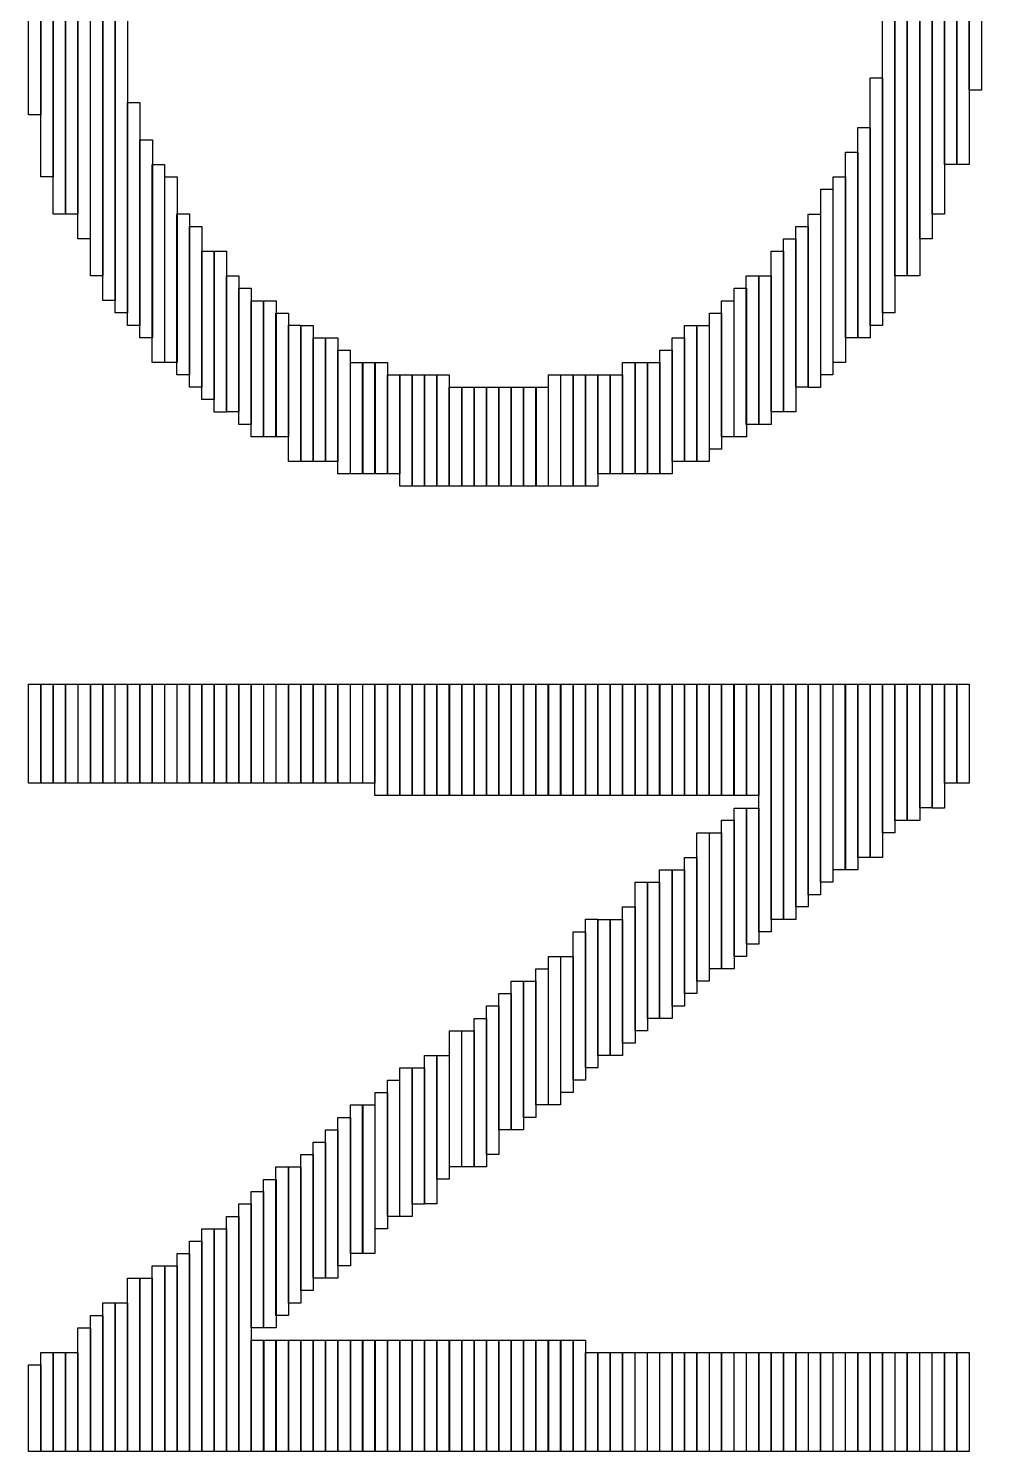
# Model space of a CAD drawing. Header units: inches. Extents: x -22 to 5433, y -38 to 5417.
# Drawn here: x -9.59 to -8.05, y -3.333 to -1.033 of the extents above; entities that cross this region are included whole.
import ezdxf

# ---------------------------------------------------------------- set-up
doc = ezdxf.new("R2010")
doc.units = ezdxf.units.IN
doc.layers.add('Top Overlay', color=2, linetype='Continuous')

msp = doc.modelspace()

# ---------------------------------------------------------------- linework, layer by layer
at = {"layer": 'Top Overlay'}
for p, q in [((-9.4699, -1.4724), (-9.4699, -0.5126)), ((-9.4499, -1.4924), (-9.4499, -0.5124)), ((-9.4498, -0.5126), (-9.4498, -1.4724)), ((-9.4299, -0.5124), (-9.4299, -1.4924)), ((-8.2099, -1.4924), (-8.2099, -0.5124)), ((-8.1898, -0.5124), (-8.1898, -1.4924)), ((-9.4898, -1.4324), (-9.4898, -0.5325)), ((-9.47, -0.5325), (-9.47, -1.4324)), ((-8.19, -1.4326), (-8.19, -0.5524)), ((-8.1699, -1.4326), (-8.1699, -0.5524)), ((-8.1699, -0.5524), (-8.1699, -1.4326)), ((-8.1498, -0.5524), (-8.1498, -1.4326)), ((-9.5099, -1.3725), (-9.5099, -0.5925)), ((-9.4901, -0.5925), (-9.4901, -1.3725)), ((-8.1497, -1.3725), (-8.1497, -0.5925)), ((-8.1299, -0.5925), (-8.1299, -1.3725)), ((-9.5298, -1.3325), (-9.5298, -0.6325)), ((-9.51, -0.6325), (-9.51, -1.3325)), ((-8.1298, -1.3325), (-8.1298, -0.6325)), ((-8.11, -0.6325), (-8.11, -1.3325)), ((-9.5499, -1.3325), (-9.5499, -0.6525)), ((-9.5298, -0.6525), (-9.5298, -1.3325)), ((-9.57, -1.2725), (-9.57, -0.7125)), ((-9.5499, -0.7125), (-9.5499, -1.2725)), ((-8.1097, -1.2525), (-8.1097, -0.7125)), ((-8.0899, -0.7125), (-8.0899, -1.2525)), ((-8.0899, -1.2525), (-8.0899, -0.7325)), ((-8.0698, -0.7325), (-8.0698, -1.2525)), ((-9.5899, -1.1723), (-9.5899, -0.8325)), ((-9.5698, -0.8325), (-9.5698, -1.1723)), ((-8.07, -1.1325), (-8.07, -0.8526)), ((-8.0499, -0.8526), (-8.0499, -1.1325)), ((-8.2299, -1.5126), (-8.2299, -1.1125)), ((-8.2299, -1.1125), (-8.2098, -1.1125)), ((-8.2098, -1.1125), (-8.2098, -1.5126)), ((-8.0499, -1.1325), (-8.07, -1.1325)), ((-9.5698, -1.1723), (-9.5899, -1.1723)), ((-9.4298, -1.5126), (-9.4298, -1.1524)), ((-9.4298, -1.1524), (-9.4099, -1.1524)), ((-9.4099, -1.1524), (-9.4099, -1.5126)), ((-8.2499, -1.5326), (-8.2499, -1.1925)), ((-8.2499, -1.1925), (-8.2299, -1.1925)), ((-8.2299, -1.1925), (-8.2299, -1.5326)), ((-9.4098, -1.5325), (-9.4098, -1.2125)), ((-9.4098, -1.2125), (-9.3897, -1.2125)), ((-9.3897, -1.2125), (-9.3897, -1.5325)), ((-8.2699, -1.5325), (-8.2699, -1.2325)), ((-8.2699, -1.2325), (-8.25, -1.2325)), ((-8.25, -1.2325), (-8.25, -1.5325)), ((-9.3899, -1.5725), (-9.3899, -1.2525)), ((-9.3899, -1.2525), (-9.3701, -1.2525)), ((-9.3701, -1.2525), (-9.3701, -1.5725)), ((-8.0899, -1.2525), (-8.1097, -1.2525)), ((-8.0698, -1.2525), (-8.0899, -1.2525)), ((-9.5499, -1.2725), (-9.57, -1.2725)), ((-9.3698, -1.5725), (-9.3698, -1.2725)), ((-9.3698, -1.2725), (-9.3497, -1.2725)), ((-9.3497, -1.2725), (-9.3497, -1.5725)), ((-8.2898, -1.5725), (-8.2898, -1.2725)), ((-8.2898, -1.2725), (-8.2697, -1.2725)), ((-8.2697, -1.2725), (-8.2697, -1.5725)), ((-8.3097, -1.5925), (-8.3097, -1.2925)), ((-8.3097, -1.2925), (-8.2899, -1.2925)), ((-8.2899, -1.2925), (-8.2899, -1.5925)), ((-9.5298, -1.3325), (-9.5499, -1.3325)), ((-9.51, -1.3325), (-9.5298, -1.3325)), ((-9.3499, -1.5925), (-9.3499, -1.3324)), ((-9.3499, -1.3324), (-9.3298, -1.3324)), ((-9.3298, -1.3324), (-9.3298, -1.5925)), ((-8.3299, -1.6126), (-8.3299, -1.3325)), ((-8.3299, -1.3325), (-8.3099, -1.3325)), ((-8.3099, -1.3325), (-8.3099, -1.6126)), ((-8.11, -1.3325), (-8.1298, -1.3325)), ((-9.3299, -1.6124), (-9.3299, -1.3525)), ((-9.3299, -1.3525), (-9.3099, -1.3525)), ((-9.3099, -1.3525), (-9.3099, -1.6124)), ((-8.3499, -1.6125), (-8.3499, -1.3524)), ((-8.3499, -1.3524), (-8.3298, -1.3524)), ((-8.3298, -1.3524), (-8.3298, -1.6125)), ((-9.4901, -1.3725), (-9.5099, -1.3725)), ((-8.3699, -1.6524), (-8.3699, -1.3725)), ((-8.3699, -1.3725), (-8.3499, -1.3725)), ((-8.3499, -1.3725), (-8.3499, -1.6524)), ((-8.1299, -1.3725), (-8.1497, -1.3725)), ((-9.3099, -1.6325), (-9.3099, -1.3924)), ((-9.3099, -1.3924), (-9.2898, -1.3924)), ((-9.2898, -1.6525), (-9.2898, -1.3924)), ((-9.2898, -1.3924), (-9.27, -1.3924)), ((-9.2898, -1.3924), (-9.2898, -1.6325)), ((-9.27, -1.3924), (-9.27, -1.6525)), ((-8.3897, -1.6524), (-8.3897, -1.3926)), ((-8.3897, -1.3926), (-8.3699, -1.3926)), ((-8.3699, -1.3926), (-8.3699, -1.6524)), ((-9.47, -1.4324), (-9.4898, -1.4324)), ((-9.2699, -1.6524), (-9.2699, -1.4324)), ((-9.2699, -1.4324), (-9.2498, -1.4324)), ((-9.2498, -1.4324), (-9.2498, -1.6524)), ((-8.43, -1.6726), (-8.43, -1.4326)), ((-8.43, -1.4326), (-8.4099, -1.4326)), ((-8.4099, -1.6726), (-8.4099, -1.4326)), ((-8.4099, -1.4326), (-8.3899, -1.4326)), ((-8.4099, -1.4326), (-8.4099, -1.6726)), ((-8.3899, -1.4326), (-8.3899, -1.6726)), ((-8.1699, -1.4326), (-8.19, -1.4326)), ((-8.1498, -1.4326), (-8.1699, -1.4326)), ((-9.2499, -1.6726), (-9.2499, -1.4524)), ((-9.2499, -1.4524), (-9.2299, -1.4524)), ((-9.2299, -1.4524), (-9.2299, -1.6726)), ((-8.4497, -1.6925), (-8.4497, -1.4525)), ((-8.4497, -1.4525), (-8.4299, -1.4525)), ((-8.4299, -1.4525), (-8.4299, -1.6925)), ((-9.4498, -1.4724), (-9.4699, -1.4724)), ((-9.4299, -1.4924), (-9.4499, -1.4924)), ((-9.23, -1.6925), (-9.23, -1.4726)), ((-9.23, -1.4726), (-9.2099, -1.4726)), ((-9.2099, -1.6925), (-9.2099, -1.4726)), ((-9.2099, -1.4726), (-9.1898, -1.4726)), ((-9.2099, -1.4726), (-9.2099, -1.6925)), ((-9.19, -1.6924), (-9.19, -1.4925)), ((-9.19, -1.4925), (-9.1699, -1.4925)), ((-9.1898, -1.4726), (-9.1898, -1.6925)), ((-9.1699, -1.4925), (-9.1699, -1.6924)), ((-8.4897, -1.7125), (-8.4897, -1.4925)), ((-8.4897, -1.4925), (-8.4699, -1.4925)), ((-8.47, -1.6925), (-8.47, -1.4726)), ((-8.47, -1.4726), (-8.4499, -1.4726)), ((-8.4699, -1.4925), (-8.4699, -1.7125)), ((-8.4499, -1.4726), (-8.4499, -1.6925)), ((-8.1898, -1.4924), (-8.2099, -1.4924)), ((-9.4099, -1.5126), (-9.4298, -1.5126)), ((-9.1699, -1.7325), (-9.1699, -1.5123)), ((-9.1699, -1.5123), (-9.1498, -1.5123)), ((-9.15, -1.7324), (-9.15, -1.5124)), ((-9.15, -1.5124), (-9.1299, -1.5124)), ((-9.1498, -1.5123), (-9.1498, -1.7325)), ((-9.1299, -1.5124), (-9.1299, -1.7324)), ((-8.53, -1.7324), (-8.53, -1.5124)), ((-8.53, -1.5124), (-8.5099, -1.5124)), ((-8.5099, -1.7324), (-8.5099, -1.5124)), ((-8.5099, -1.5124), (-8.4898, -1.5124)), ((-8.5099, -1.5124), (-8.5099, -1.7324)), ((-8.4898, -1.5124), (-8.4898, -1.7324)), ((-8.2098, -1.5126), (-8.2299, -1.5126)), ((-9.3897, -1.5325), (-9.4098, -1.5325)), ((-9.1299, -1.7327), (-9.1299, -1.5325)), ((-9.1299, -1.5325), (-9.1098, -1.5325)), ((-9.11, -1.7325), (-9.11, -1.5326)), ((-9.11, -1.5326), (-9.0899, -1.5326)), ((-9.1098, -1.5325), (-9.1098, -1.7327)), ((-9.0899, -1.5326), (-9.0899, -1.7325)), ((-8.5499, -1.7325), (-8.5499, -1.5326)), ((-8.5499, -1.5326), (-8.5298, -1.5326)), ((-8.5298, -1.5326), (-8.5298, -1.7325)), ((-8.25, -1.5325), (-8.2699, -1.5325)), ((-8.2299, -1.5326), (-8.2499, -1.5326)), ((-9.0898, -1.7525), (-9.0898, -1.5526)), ((-9.0898, -1.5526), (-9.07, -1.5526)), ((-9.07, -1.5526), (-9.07, -1.7525)), ((-8.5698, -1.7525), (-8.5698, -1.5526)), ((-8.5698, -1.5526), (-8.55, -1.5526)), ((-8.55, -1.5526), (-8.55, -1.7525)), ((-9.3701, -1.5725), (-9.3899, -1.5725)), ((-9.3497, -1.5725), (-9.3698, -1.5725)), ((-9.0698, -1.7526), (-9.0698, -1.5725)), ((-9.0698, -1.5725), (-9.0498, -1.5725)), ((-9.0499, -1.7525), (-9.0499, -1.5726)), ((-9.0499, -1.5726), (-9.0298, -1.5726)), ((-9.0498, -1.5725), (-9.0498, -1.7526)), ((-9.03, -1.7526), (-9.03, -1.5725)), ((-9.03, -1.5725), (-9.0099, -1.5725)), ((-9.0298, -1.5726), (-9.0298, -1.7525)), ((-9.0099, -1.5725), (-9.0099, -1.7526)), ((-8.6299, -1.7526), (-8.6299, -1.5725)), ((-8.6299, -1.5725), (-8.6098, -1.5725)), ((-8.6098, -1.7526), (-8.6098, -1.5725)), ((-8.6098, -1.5725), (-8.5898, -1.5725)), ((-8.6098, -1.5725), (-8.6098, -1.7526)), ((-8.5899, -1.7525), (-8.5899, -1.5726)), ((-8.5899, -1.5726), (-8.5698, -1.5726)), ((-8.5898, -1.5725), (-8.5898, -1.7526)), ((-8.5698, -1.5726), (-8.5698, -1.7525)), ((-8.2697, -1.5725), (-8.2898, -1.5725)), ((-9.3298, -1.5925), (-9.3499, -1.5925)), ((-9.01, -1.7525), (-9.01, -1.5925)), ((-9.01, -1.5925), (-8.9899, -1.5925)), ((-8.9899, -1.5925), (-8.9899, -1.7525)), ((-8.9898, -1.7724), (-8.9898, -1.5926)), ((-8.9898, -1.5926), (-8.97, -1.5926)), ((-8.97, -1.5926), (-8.97, -1.7724)), ((-8.9698, -1.7724), (-8.9698, -1.5926)), ((-8.9698, -1.5926), (-8.9499, -1.5926)), ((-8.9499, -1.5926), (-8.9499, -1.7724)), ((-8.9498, -1.7725), (-8.9498, -1.5925)), ((-8.9498, -1.5925), (-8.93, -1.5925)), ((-8.93, -1.5925), (-8.93, -1.7725)), ((-8.9298, -1.7725), (-8.9298, -1.5925)), ((-8.9298, -1.5925), (-8.9099, -1.5925)), ((-8.9099, -1.5925), (-8.9099, -1.7725)), ((-8.7498, -1.7724), (-8.7498, -1.5926)), ((-8.7498, -1.5926), (-8.73, -1.5926)), ((-8.73, -1.5926), (-8.73, -1.7724)), ((-8.7299, -1.7725), (-8.7299, -1.5925)), ((-8.7299, -1.5925), (-8.71, -1.5925)), ((-8.71, -1.5925), (-8.71, -1.7725)), ((-8.7098, -1.7725), (-8.7098, -1.5925)), ((-8.7098, -1.5925), (-8.69, -1.5925)), ((-8.69, -1.5925), (-8.69, -1.7725)), ((-8.6897, -1.7725), (-8.6897, -1.5925)), ((-8.6897, -1.5925), (-8.6699, -1.5925)), ((-8.6699, -1.7525), (-8.6699, -1.5925)), ((-8.6699, -1.5925), (-8.6498, -1.5925)), ((-8.6699, -1.5925), (-8.6699, -1.7725)), ((-8.6498, -1.7525), (-8.6498, -1.5925)), ((-8.6498, -1.5925), (-8.6298, -1.5925)), ((-8.6498, -1.5925), (-8.6498, -1.7525)), ((-8.6298, -1.5925), (-8.6298, -1.7525)), ((-8.2899, -1.5925), (-8.3097, -1.5925)), ((-9.3099, -1.6124), (-9.3299, -1.6124)), ((-9.2898, -1.6325), (-9.3099, -1.6325)), ((-8.9099, -1.7725), (-8.9099, -1.6125)), ((-8.9099, -1.6125), (-8.8899, -1.6125)), ((-8.8899, -1.7725), (-8.8899, -1.6125)), ((-8.8899, -1.6125), (-8.8698, -1.6125)), ((-8.8899, -1.6125), (-8.8899, -1.7725)), ((-8.8698, -1.7725), (-8.8698, -1.6125)), ((-8.8698, -1.6125), (-8.8497, -1.6125)), ((-8.8698, -1.6125), (-8.8698, -1.7725)), ((-8.85, -1.7725), (-8.85, -1.6125)), ((-8.85, -1.6125), (-8.8299, -1.6125)), ((-8.8497, -1.6125), (-8.8497, -1.7725)), ((-8.8299, -1.7725), (-8.8299, -1.6125)), ((-8.8299, -1.6125), (-8.8099, -1.6125)), ((-8.8299, -1.6125), (-8.8299, -1.7725)), ((-8.8099, -1.6125), (-8.8099, -1.7725)), ((-8.8099, -1.7725), (-8.8099, -1.6125)), ((-8.8099, -1.6125), (-8.7898, -1.6125)), ((-8.7898, -1.7725), (-8.7898, -1.6125)), ((-8.7898, -1.6125), (-8.7697, -1.6125)), ((-8.7898, -1.6125), (-8.7898, -1.7725)), ((-8.77, -1.7725), (-8.77, -1.6125)), ((-8.77, -1.6125), (-8.7499, -1.6125)), ((-8.7697, -1.6125), (-8.7697, -1.7725)), ((-8.7499, -1.6125), (-8.7499, -1.7725)), ((-8.3298, -1.6125), (-8.3499, -1.6125)), ((-8.3099, -1.6126), (-8.3299, -1.6126)), ((-9.27, -1.6525), (-9.2898, -1.6525)), ((-9.2498, -1.6524), (-9.2699, -1.6524)), ((-8.3699, -1.6524), (-8.3897, -1.6524)), ((-8.3499, -1.6524), (-8.3699, -1.6524)), ((-9.2299, -1.6726), (-9.2499, -1.6726)), ((-8.4099, -1.6726), (-8.43, -1.6726)), ((-8.3899, -1.6726), (-8.4099, -1.6726)), ((-9.2099, -1.6925), (-9.23, -1.6925)), ((-9.1898, -1.6925), (-9.2099, -1.6925)), ((-9.1699, -1.6924), (-9.19, -1.6924)), ((-8.4499, -1.6925), (-8.47, -1.6925)), ((-8.4299, -1.6925), (-8.4497, -1.6925)), ((-8.4699, -1.7125), (-8.4897, -1.7125)), ((-9.1498, -1.7325), (-9.1699, -1.7325)), ((-9.1299, -1.7324), (-9.15, -1.7324)), ((-9.1098, -1.7327), (-9.1299, -1.7327)), ((-9.0899, -1.7325), (-9.11, -1.7325)), ((-8.5298, -1.7325), (-8.5499, -1.7325)), ((-8.5099, -1.7324), (-8.53, -1.7324)), ((-8.4898, -1.7324), (-8.5099, -1.7324)), ((-9.07, -1.7525), (-9.0898, -1.7525)), ((-9.0498, -1.7526), (-9.0698, -1.7526)), ((-9.0298, -1.7525), (-9.0499, -1.7525)), ((-9.0099, -1.7526), (-9.03, -1.7526)), ((-8.9899, -1.7525), (-9.01, -1.7525)), ((-8.6498, -1.7525), (-8.6699, -1.7525)), ((-8.6298, -1.7525), (-8.6498, -1.7525)), ((-8.6098, -1.7526), (-8.6299, -1.7526)), ((-8.5898, -1.7526), (-8.6098, -1.7526)), ((-8.5698, -1.7525), (-8.5899, -1.7525)), ((-8.55, -1.7525), (-8.5698, -1.7525)), ((-8.97, -1.7724), (-8.9898, -1.7724)), ((-8.9499, -1.7724), (-8.9698, -1.7724)), ((-8.93, -1.7725), (-8.9498, -1.7725)), ((-8.9099, -1.7725), (-8.9298, -1.7725)), ((-8.8899, -1.7725), (-8.9099, -1.7725)), ((-8.8698, -1.7725), (-8.8899, -1.7725)), ((-8.8497, -1.7725), (-8.8698, -1.7725)), ((-8.8299, -1.7725), (-8.85, -1.7725)), ((-8.8099, -1.7725), (-8.8299, -1.7725)), ((-8.7898, -1.7725), (-8.8099, -1.7725)), ((-8.7697, -1.7725), (-8.7898, -1.7725)), ((-8.7499, -1.7725), (-8.77, -1.7725)), ((-8.73, -1.7724), (-8.7498, -1.7724)), ((-8.71, -1.7725), (-8.7299, -1.7725)), ((-8.69, -1.7725), (-8.7098, -1.7725)), ((-8.6699, -1.7725), (-8.6897, -1.7725)), ((-9.5898, -2.2525), (-9.5898, -2.0925)), ((-9.5898, -2.0925), (-9.57, -2.0925)), ((-9.57, -2.0925), (-9.57, -2.2525)), ((-9.5697, -2.2525), (-9.5697, -2.0925)), ((-9.5697, -2.0925), (-9.5499, -2.0925)), ((-9.5499, -2.2525), (-9.5499, -2.0925)), ((-9.5499, -2.0925), (-9.5301, -2.0925)), ((-9.5499, -2.0925), (-9.5499, -2.2525)), ((-9.5301, -2.0925), (-9.5301, -2.2525)), ((-9.5298, -2.2525), (-9.5298, -2.0925)), ((-9.5298, -2.0925), (-9.51, -2.0925)), ((-9.51, -2.0925), (-9.51, -2.2525)), ((-9.5098, -2.2525), (-9.5098, -2.0925)), ((-9.5098, -2.0925), (-9.4899, -2.0925)), ((-9.4899, -2.0925), (-9.4899, -2.2525)), ((-9.4897, -2.2525), (-9.4897, -2.0925)), ((-9.4897, -2.0925), (-9.4699, -2.0925)), ((-9.4699, -2.2525), (-9.4699, -2.0925)), ((-9.4699, -2.0925), (-9.4501, -2.0925)), ((-9.4699, -2.0925), (-9.4699, -2.2525)), ((-9.4501, -2.0925), (-9.4501, -2.2525)), ((-9.4498, -2.2525), (-9.4498, -2.0925)), ((-9.4498, -2.0925), (-9.43, -2.0925)), ((-9.43, -2.0925), (-9.43, -2.2525)), ((-9.4298, -2.2525), (-9.4298, -2.0925)), ((-9.4298, -2.0925), (-9.4099, -2.0925)), ((-9.4099, -2.0925), (-9.4099, -2.2525)), ((-9.4097, -2.2525), (-9.4097, -2.0925)), ((-9.4097, -2.0925), (-9.3899, -2.0925)), ((-9.3899, -2.2525), (-9.3899, -2.0925)), ((-9.3899, -2.0925), (-9.3701, -2.0925)), ((-9.3899, -2.0925), (-9.3899, -2.2525)), ((-9.3701, -2.0925), (-9.3701, -2.2525)), ((-9.3698, -2.2525), (-9.3698, -2.0925)), ((-9.3698, -2.0925), (-9.35, -2.0925)), ((-9.35, -2.0925), (-9.35, -2.2525)), ((-9.3497, -2.2525), (-9.3497, -2.0925)), ((-9.3497, -2.0925), (-9.3299, -2.0925)), ((-9.3299, -2.0925), (-9.3299, -2.2525)), ((-9.3297, -2.2525), (-9.3297, -2.0925)), ((-9.3297, -2.0925), (-9.3099, -2.0925)), ((-9.3099, -2.2525), (-9.3099, -2.0925)), ((-9.3099, -2.0925), (-9.2901, -2.0925)), ((-9.3099, -2.0925), (-9.3099, -2.2525)), ((-9.2901, -2.0925), (-9.2901, -2.2525)), ((-9.2898, -2.2525), (-9.2898, -2.0925)), ((-9.2898, -2.0925), (-9.27, -2.0925)), ((-9.27, -2.0925), (-9.27, -2.2525)), ((-9.2697, -2.2525), (-9.2697, -2.0925)), ((-9.2697, -2.0925), (-9.2499, -2.0925)), ((-9.2499, -2.0925), (-9.2499, -2.2525)), ((-9.2498, -2.2523), (-9.2498, -2.0926)), ((-9.2498, -2.0926), (-9.23, -2.0926)), ((-9.23, -2.0926), (-9.23, -2.2523)), ((-9.2299, -2.2525), (-9.2299, -2.0925)), ((-9.2299, -2.0925), (-9.21, -2.0925)), ((-9.21, -2.0925), (-9.21, -2.2525)), ((-9.2098, -2.2525), (-9.2098, -2.0925)), ((-9.2098, -2.0925), (-9.19, -2.0925)), ((-9.19, -2.0925), (-9.19, -2.2525)), ((-9.1897, -2.2525), (-9.1897, -2.0925)), ((-9.1897, -2.0925), (-9.1699, -2.0925)), ((-9.1699, -2.0925), (-9.1699, -2.2525)), ((-9.1698, -2.2523), (-9.1698, -2.0926)), ((-9.1698, -2.0926), (-9.15, -2.0926)), ((-9.15, -2.0926), (-9.15, -2.2523)), ((-9.1498, -2.2525), (-9.1498, -2.0925)), ((-9.1498, -2.0925), (-9.13, -2.0925)), ((-9.13, -2.0925), (-9.13, -2.2525)), ((-9.1298, -2.2525), (-9.1298, -2.0925)), ((-9.1298, -2.0925), (-9.11, -2.0925)), ((-9.11, -2.0925), (-9.11, -2.2525)), ((-9.1097, -2.2525), (-9.1097, -2.0925)), ((-9.1097, -2.0925), (-9.0899, -2.0925)), ((-9.0899, -2.2525), (-9.0899, -2.0925)), ((-9.0899, -2.0925), (-9.0701, -2.0925)), ((-9.0899, -2.0925), (-9.0899, -2.2525)), ((-9.0701, -2.0925), (-9.0701, -2.2525)), ((-9.0698, -2.2525), (-9.0698, -2.0925)), ((-9.0698, -2.0925), (-9.05, -2.0925)), ((-9.05, -2.0925), (-9.05, -2.2525)), ((-9.0498, -2.2525), (-9.0498, -2.0925)), ((-9.0498, -2.0925), (-9.03, -2.0925)), ((-9.03, -2.2725), (-9.03, -2.0925)), ((-9.03, -2.0925), (-9.0099, -2.0925)), ((-9.03, -2.0925), (-9.03, -2.2525)), ((-9.0099, -2.2725), (-9.0099, -2.0925)), ((-9.0099, -2.0925), (-8.9898, -2.0925)), ((-9.0099, -2.0925), (-9.0099, -2.2725)), ((-8.9899, -2.2724), (-8.9899, -2.0926)), ((-8.9899, -2.0926), (-8.9699, -2.0926)), ((-8.9898, -2.0925), (-8.9898, -2.2725)), ((-8.9699, -2.2724), (-8.9699, -2.0926)), ((-8.9699, -2.0926), (-8.9498, -2.0926)), ((-8.9699, -2.0926), (-8.9699, -2.2724)), ((-8.9499, -2.2725), (-8.9499, -2.0925)), ((-8.9499, -2.0925), (-8.9299, -2.0925)), ((-8.9498, -2.0926), (-8.9498, -2.2724)), ((-8.9299, -2.2725), (-8.9299, -2.0925)), ((-8.9299, -2.0925), (-8.9098, -2.0925)), ((-8.9299, -2.0925), (-8.9299, -2.2725)), ((-8.9099, -2.2724), (-8.9099, -2.0926)), ((-8.9099, -2.0926), (-8.8899, -2.0926)), ((-8.9098, -2.0925), (-8.9098, -2.2725)), ((-8.8899, -2.2724), (-8.8899, -2.0926)), ((-8.8899, -2.0926), (-8.8698, -2.0926)), ((-8.8899, -2.0926), (-8.8899, -2.2724)), ((-8.8699, -2.2725), (-8.8699, -2.0925)), ((-8.8699, -2.0925), (-8.8499, -2.0925)), ((-8.8698, -2.0926), (-8.8698, -2.2724)), ((-8.8499, -2.2725), (-8.8499, -2.0925)), ((-8.8499, -2.0925), (-8.8298, -2.0925)), ((-8.8499, -2.0925), (-8.8499, -2.2725)), ((-8.8299, -2.2724), (-8.8299, -2.0926)), ((-8.8299, -2.0926), (-8.8099, -2.0926)), ((-8.8298, -2.0925), (-8.8298, -2.2725)), ((-8.81, -2.2725), (-8.81, -2.0925)), ((-8.81, -2.0925), (-8.7899, -2.0925)), ((-8.8099, -2.0926), (-8.8099, -2.2724)), ((-8.7899, -2.2725), (-8.7899, -2.0925)), ((-8.7899, -2.0925), (-8.7699, -2.0925)), ((-8.7899, -2.0925), (-8.7899, -2.2725)), ((-8.7699, -2.2725), (-8.7699, -2.0925)), ((-8.7699, -2.0925), (-8.7498, -2.0925)), ((-8.7699, -2.0925), (-8.7699, -2.2725)), ((-8.7499, -2.2724), (-8.7499, -2.0926)), ((-8.7499, -2.0926), (-8.7299, -2.0926)), ((-8.7498, -2.0925), (-8.7498, -2.2725)), ((-8.73, -2.2725), (-8.73, -2.0925)), ((-8.73, -2.0925), (-8.7099, -2.0925)), ((-8.7299, -2.0926), (-8.7299, -2.2724)), ((-8.7099, -2.2725), (-8.7099, -2.0925)), ((-8.7099, -2.0925), (-8.6898, -2.0925)), ((-8.7099, -2.0925), (-8.7099, -2.2725)), ((-8.6898, -2.2725), (-8.6898, -2.0925)), ((-8.6898, -2.0925), (-8.6698, -2.0925)), ((-8.6898, -2.0925), (-8.6898, -2.2725)), ((-8.6699, -2.2724), (-8.6699, -2.0926)), ((-8.6699, -2.0926), (-8.6498, -2.0926)), ((-8.6698, -2.0925), (-8.6698, -2.2725)), ((-8.65, -2.2725), (-8.65, -2.0925)), ((-8.65, -2.0925), (-8.6299, -2.0925)), ((-8.6498, -2.0926), (-8.6498, -2.2724)), ((-8.6299, -2.2725), (-8.6299, -2.0925)), ((-8.6299, -2.0925), (-8.6098, -2.0925)), ((-8.6299, -2.0925), (-8.6299, -2.2725)), ((-8.6098, -2.2725), (-8.6098, -2.0925)), ((-8.6098, -2.0925), (-8.5898, -2.0925)), ((-8.6098, -2.0925), (-8.6098, -2.2725)), ((-8.5899, -2.2724), (-8.5899, -2.0926)), ((-8.5899, -2.0926), (-8.5698, -2.0926)), ((-8.5898, -2.0925), (-8.5898, -2.2725)), ((-8.57, -2.2725), (-8.57, -2.0925)), ((-8.57, -2.0925), (-8.5499, -2.0925)), ((-8.5698, -2.0926), (-8.5698, -2.2724)), ((-8.5499, -2.2725), (-8.5499, -2.0925)), ((-8.5499, -2.0925), (-8.5298, -2.0925)), ((-8.5499, -2.0925), (-8.5499, -2.2725)), ((-8.5298, -2.2725), (-8.5298, -2.0925)), ((-8.5298, -2.0925), (-8.5098, -2.0925)), ((-8.5298, -2.0925), (-8.5298, -2.2725)), ((-8.5099, -2.2724), (-8.5099, -2.0926)), ((-8.5099, -2.0926), (-8.4898, -2.0926)), ((-8.5098, -2.0925), (-8.5098, -2.2725)), ((-8.4899, -2.2725), (-8.4899, -2.0925)), ((-8.4899, -2.0925), (-8.4699, -2.0925)), ((-8.4898, -2.0926), (-8.4898, -2.2724)), ((-8.4699, -2.2725), (-8.4699, -2.0925)), ((-8.4699, -2.0925), (-8.4498, -2.0925)), ((-8.4699, -2.0925), (-8.4699, -2.2725)), ((-8.4499, -2.2724), (-8.4499, -2.0926)), ((-8.4499, -2.0926), (-8.4299, -2.0926)), ((-8.4498, -2.0925), (-8.4498, -2.2725)), ((-8.4299, -2.2724), (-8.4299, -2.0926)), ((-8.4299, -2.0926), (-8.4098, -2.0926)), ((-8.4299, -2.0926), (-8.4299, -2.2724)), ((-8.4099, -2.4925), (-8.4099, -2.0925)), ((-8.4099, -2.0925), (-8.3899, -2.0925)), ((-8.4098, -2.0926), (-8.4098, -2.2724)), ((-8.39, -2.4726), (-8.39, -2.0926)), ((-8.39, -2.0926), (-8.3699, -2.0926)), ((-8.3899, -2.0925), (-8.3899, -2.4925)), ((-8.3699, -2.4726), (-8.3699, -2.0926)), ((-8.3699, -2.0926), (-8.3499, -2.0926)), ((-8.3699, -2.0926), (-8.3699, -2.4726)), ((-8.35, -2.4524), (-8.35, -2.0925)), ((-8.35, -2.0925), (-8.3299, -2.0925)), ((-8.3499, -2.0926), (-8.3499, -2.4726)), ((-8.3299, -2.4326), (-8.3299, -2.0925)), ((-8.3299, -2.0925), (-8.3099, -2.0925)), ((-8.3299, -2.0925), (-8.3299, -2.4524)), ((-8.3099, -2.4125), (-8.3099, -2.0925)), ((-8.3099, -2.0925), (-8.2901, -2.0925)), ((-8.3099, -2.0925), (-8.3099, -2.4326)), ((-8.2901, -2.0925), (-8.2901, -2.4125)), ((-8.2898, -2.3924), (-8.2898, -2.0925)), ((-8.2898, -2.0925), (-8.2697, -2.0925)), ((-8.27, -2.3924), (-8.27, -2.0925)), ((-8.27, -2.0925), (-8.2499, -2.0925)), ((-8.2697, -2.0925), (-8.2697, -2.3924)), ((-8.2499, -2.3726), (-8.2499, -2.0925)), ((-8.2499, -2.0925), (-8.2299, -2.0925)), ((-8.2499, -2.0925), (-8.2499, -2.3924)), ((-8.23, -2.3725), (-8.23, -2.0926)), ((-8.23, -2.0926), (-8.2099, -2.0926)), ((-8.2299, -2.0925), (-8.2299, -2.3726)), ((-8.2099, -2.3324), (-8.2099, -2.0926)), ((-8.2099, -2.0926), (-8.1898, -2.0926)), ((-8.2099, -2.0926), (-8.2099, -2.3725)), ((-8.1898, -2.3125), (-8.1898, -2.0926)), ((-8.1898, -2.0926), (-8.1698, -2.0926)), ((-8.1898, -2.0926), (-8.1898, -2.3324)), ((-8.1699, -2.3127), (-8.1699, -2.0925)), ((-8.1699, -2.0925), (-8.1498, -2.0925)), ((-8.1698, -2.0926), (-8.1698, -2.3125)), ((-8.1498, -2.2923), (-8.1498, -2.0925)), ((-8.1498, -2.0925), (-8.1298, -2.0925)), ((-8.1498, -2.0925), (-8.1498, -2.3127)), ((-8.1299, -2.2925), (-8.1299, -2.0923)), ((-8.1299, -2.0923), (-8.1098, -2.0923)), ((-8.1298, -2.0925), (-8.1298, -2.2923)), ((-8.1098, -2.0923), (-8.1098, -2.2925)), ((-8.1097, -2.2525), (-8.1097, -2.0925)), ((-8.1097, -2.0925), (-8.0899, -2.0925)), ((-8.0899, -2.2525), (-8.0899, -2.0925)), ((-8.0899, -2.0925), (-8.0701, -2.0925)), ((-8.0899, -2.0925), (-8.0899, -2.2525)), ((-8.0701, -2.0925), (-8.0701, -2.2525)), ((-9.57, -2.2525), (-9.5898, -2.2525)), ((-9.5499, -2.2525), (-9.5697, -2.2525)), ((-9.5301, -2.2525), (-9.5499, -2.2525)), ((-9.51, -2.2525), (-9.5298, -2.2525)), ((-9.4899, -2.2525), (-9.5098, -2.2525)), ((-9.4699, -2.2525), (-9.4897, -2.2525)), ((-9.4501, -2.2525), (-9.4699, -2.2525)), ((-9.43, -2.2525), (-9.4498, -2.2525)), ((-9.4099, -2.2525), (-9.4298, -2.2525)), ((-9.3899, -2.2525), (-9.4097, -2.2525)), ((-9.3701, -2.2525), (-9.3899, -2.2525)), ((-9.35, -2.2525), (-9.3698, -2.2525)), ((-9.3299, -2.2525), (-9.3497, -2.2525)), ((-9.3099, -2.2525), (-9.3297, -2.2525)), ((-9.2901, -2.2525), (-9.3099, -2.2525)), ((-9.27, -2.2525), (-9.2898, -2.2525)), ((-9.2499, -2.2525), (-9.2697, -2.2525)), ((-9.23, -2.2523), (-9.2498, -2.2523)), ((-9.21, -2.2525), (-9.2299, -2.2525)), ((-9.19, -2.2525), (-9.2098, -2.2525)), ((-9.1699, -2.2525), (-9.1897, -2.2525)), ((-9.15, -2.2523), (-9.1698, -2.2523)), ((-9.13, -2.2525), (-9.1498, -2.2525)), ((-9.11, -2.2525), (-9.1298, -2.2525)), ((-9.0899, -2.2525), (-9.1097, -2.2525)), ((-9.0701, -2.2525), (-9.0899, -2.2525)), ((-9.05, -2.2525), (-9.0698, -2.2525)), ((-9.03, -2.2525), (-9.0498, -2.2525)), ((-8.0899, -2.2525), (-8.1097, -2.2525)), ((-8.0701, -2.2525), (-8.0899, -2.2525)), ((-9.0099, -2.2725), (-9.03, -2.2725)), ((-8.9898, -2.2725), (-9.0099, -2.2725)), ((-8.9699, -2.2724), (-8.9899, -2.2724)), ((-8.9498, -2.2724), (-8.9699, -2.2724)), ((-8.9299, -2.2725), (-8.9499, -2.2725)), ((-8.9098, -2.2725), (-8.9299, -2.2725)), ((-8.8899, -2.2724), (-8.9099, -2.2724)), ((-8.8698, -2.2724), (-8.8899, -2.2724)), ((-8.8499, -2.2725), (-8.8699, -2.2725)), ((-8.8298, -2.2725), (-8.8499, -2.2725)), ((-8.8099, -2.2724), (-8.8299, -2.2724)), ((-8.7899, -2.2725), (-8.81, -2.2725)), ((-8.7699, -2.2725), (-8.7899, -2.2725)), ((-8.7498, -2.2725), (-8.7699, -2.2725)), ((-8.7299, -2.2724), (-8.7499, -2.2724)), ((-8.7099, -2.2725), (-8.73, -2.2725)), ((-8.6898, -2.2725), (-8.7099, -2.2725)), ((-8.6698, -2.2725), (-8.6898, -2.2725)), ((-8.6498, -2.2724), (-8.6699, -2.2724)), ((-8.6299, -2.2725), (-8.65, -2.2725)), ((-8.6098, -2.2725), (-8.6299, -2.2725)), ((-8.5898, -2.2725), (-8.6098, -2.2725)), ((-8.5698, -2.2724), (-8.5899, -2.2724)), ((-8.5499, -2.2725), (-8.57, -2.2725)), ((-8.5298, -2.2725), (-8.5499, -2.2725)), ((-8.5098, -2.2725), (-8.5298, -2.2725)), ((-8.4898, -2.2724), (-8.5099, -2.2724)), ((-8.4699, -2.2725), (-8.4899, -2.2725)), ((-8.4498, -2.2725), (-8.4699, -2.2725)), ((-8.4299, -2.2724), (-8.4499, -2.2724)), ((-8.4098, -2.2724), (-8.4299, -2.2724)), ((-8.4497, -2.5325), (-8.4497, -2.2925)), ((-8.4497, -2.2925), (-8.4299, -2.2925)), ((-8.4299, -2.5124), (-8.4299, -2.2925)), ((-8.4299, -2.2925), (-8.4098, -2.2925)), ((-8.4299, -2.2925), (-8.4299, -2.5325)), ((-8.4098, -2.2925), (-8.4098, -2.5124)), ((-8.1298, -2.2923), (-8.1498, -2.2923)), ((-8.1098, -2.2925), (-8.1299, -2.2925)), ((-8.4699, -2.5524), (-8.4699, -2.3124)), ((-8.4699, -2.3124), (-8.4498, -2.3124)), ((-8.4498, -2.3124), (-8.4498, -2.5524)), ((-8.1698, -2.3125), (-8.1898, -2.3125)), ((-8.1498, -2.3127), (-8.1699, -2.3127)), ((-8.51, -2.5725), (-8.51, -2.3325)), ((-8.51, -2.3325), (-8.4899, -2.3325)), ((-8.4899, -2.3325), (-8.4899, -2.5725)), ((-8.4897, -2.5524), (-8.4897, -2.3325)), ((-8.4897, -2.3325), (-8.4699, -2.3325)), ((-8.4699, -2.3325), (-8.4699, -2.5524)), ((-8.1898, -2.3324), (-8.2099, -2.3324)), ((-8.53, -2.5925), (-8.53, -2.3725)), ((-8.53, -2.3725), (-8.5099, -2.3725)), ((-8.5099, -2.3725), (-8.5099, -2.5925)), ((-8.2299, -2.3726), (-8.2499, -2.3726)), ((-8.2099, -2.3725), (-8.23, -2.3725)), ((-8.6098, -2.6525), (-8.6098, -2.4125)), ((-8.6098, -2.4125), (-8.5898, -2.4125)), ((-8.5898, -2.6325), (-8.5898, -2.4125)), ((-8.5898, -2.4125), (-8.57, -2.4125)), ((-8.5898, -2.4125), (-8.5898, -2.6525)), ((-8.57, -2.6325), (-8.57, -2.3924)), ((-8.57, -2.3924), (-8.5499, -2.3924)), ((-8.57, -2.4125), (-8.57, -2.6325)), ((-8.5499, -2.6126), (-8.5499, -2.3924)), ((-8.5499, -2.3924), (-8.5298, -2.3924)), ((-8.5499, -2.3924), (-8.5499, -2.6325)), ((-8.5298, -2.3924), (-8.5298, -2.6126)), ((-8.2901, -2.4125), (-8.3099, -2.4125)), ((-8.2697, -2.3924), (-8.2898, -2.3924)), ((-8.2499, -2.3924), (-8.27, -2.3924)), ((-8.3099, -2.4326), (-8.3299, -2.4326)), ((-8.6299, -2.6726), (-8.6299, -2.4524)), ((-8.6299, -2.4524), (-8.6098, -2.4524)), ((-8.6098, -2.4524), (-8.6098, -2.6726)), ((-8.3299, -2.4524), (-8.35, -2.4524)), ((-8.6898, -2.7125), (-8.6898, -2.4724)), ((-8.6898, -2.4724), (-8.6698, -2.4724)), ((-8.6699, -2.6925), (-8.6699, -2.4726)), ((-8.6699, -2.4726), (-8.6498, -2.4726)), ((-8.6698, -2.4724), (-8.6698, -2.7125)), ((-8.6498, -2.6925), (-8.6498, -2.4726)), ((-8.6498, -2.4726), (-8.6298, -2.4726)), ((-8.6498, -2.4726), (-8.6498, -2.6925)), ((-8.6298, -2.4726), (-8.6298, -2.6925)), ((-8.3699, -2.4726), (-8.39, -2.4726)), ((-8.3499, -2.4726), (-8.3699, -2.4726)), ((-8.7099, -2.7325), (-8.7099, -2.4925)), ((-8.7099, -2.4925), (-8.6898, -2.4925)), ((-8.6898, -2.4925), (-8.6898, -2.7325)), ((-8.3899, -2.4925), (-8.4099, -2.4925)), ((-8.4098, -2.5124), (-8.4299, -2.5124)), ((-8.77, -2.7725), (-8.77, -2.5526)), ((-8.77, -2.5526), (-8.7499, -2.5526)), ((-8.7499, -2.5526), (-8.7499, -2.7725)), ((-8.7498, -2.7724), (-8.7498, -2.5326)), ((-8.7498, -2.5326), (-8.73, -2.5326)), ((-8.73, -2.5326), (-8.73, -2.7724)), ((-8.7299, -2.7525), (-8.7299, -2.5325)), ((-8.7299, -2.5325), (-8.7098, -2.5325)), ((-8.7098, -2.5325), (-8.7098, -2.7525)), ((-8.4699, -2.5524), (-8.4897, -2.5524)), ((-8.4498, -2.5524), (-8.4699, -2.5524)), ((-8.4299, -2.5325), (-8.4497, -2.5325)), ((-8.81, -2.8125), (-8.81, -2.5725)), ((-8.81, -2.5725), (-8.7899, -2.5725)), ((-8.7899, -2.5725), (-8.7899, -2.8125)), ((-8.7898, -2.7926), (-8.7898, -2.5724)), ((-8.7898, -2.5724), (-8.77, -2.5724)), ((-8.77, -2.5724), (-8.77, -2.7926)), ((-8.4899, -2.5725), (-8.51, -2.5725)), ((-8.8299, -2.8124), (-8.8299, -2.5925)), ((-8.8299, -2.5925), (-8.8099, -2.5925)), ((-8.8099, -2.5925), (-8.8099, -2.8124)), ((-8.5099, -2.5925), (-8.53, -2.5925)), ((-8.8499, -2.8524), (-8.8499, -2.6124)), ((-8.8499, -2.6124), (-8.8298, -2.6124)), ((-8.8298, -2.6124), (-8.8298, -2.8524)), ((-8.5298, -2.6126), (-8.5499, -2.6126)), ((-8.8699, -2.8725), (-8.8699, -2.6325)), ((-8.8699, -2.6325), (-8.8499, -2.6325)), ((-8.8499, -2.6325), (-8.8499, -2.8725)), ((-8.57, -2.6325), (-8.5898, -2.6325)), ((-8.5499, -2.6325), (-8.57, -2.6325)), ((-8.9098, -2.8725), (-8.9098, -2.6525)), ((-8.9098, -2.6525), (-8.89, -2.6525)), ((-8.89, -2.6525), (-8.89, -2.8725)), ((-8.8897, -2.8725), (-8.8897, -2.6525)), ((-8.8897, -2.6525), (-8.8699, -2.6525)), ((-8.8699, -2.6525), (-8.8699, -2.8725)), ((-8.5898, -2.6525), (-8.6098, -2.6525)), ((-8.6098, -2.6726), (-8.6299, -2.6726)), ((-8.9898, -2.9525), (-8.9898, -2.7125)), ((-8.9898, -2.7125), (-8.9698, -2.7125)), ((-8.9699, -2.9326), (-8.9699, -2.7126)), ((-8.9699, -2.7126), (-8.9498, -2.7126)), ((-8.9698, -2.7125), (-8.9698, -2.9525)), ((-8.9499, -2.9324), (-8.9499, -2.6924)), ((-8.9499, -2.6924), (-8.9299, -2.6924)), ((-8.9498, -2.7126), (-8.9498, -2.9326)), ((-8.9299, -2.6924), (-8.9299, -2.9324)), ((-8.9298, -2.8924), (-8.9298, -2.6925)), ((-8.9298, -2.6925), (-8.9099, -2.6925)), ((-8.9099, -2.6925), (-8.9099, -2.8924)), ((-8.6698, -2.7125), (-8.6898, -2.7125)), ((-8.6498, -2.6925), (-8.6699, -2.6925)), ((-8.6298, -2.6925), (-8.6498, -2.6925)), ((-9.0099, -2.9525), (-9.0099, -2.7325)), ((-9.0099, -2.7325), (-8.9901, -2.7325)), ((-8.9901, -2.7325), (-8.9901, -2.9525)), ((-8.6898, -2.7325), (-8.7099, -2.7325)), ((-9.0298, -2.9724), (-9.0298, -2.7525)), ((-9.0298, -2.7525), (-9.0098, -2.7525)), ((-9.0098, -2.7525), (-9.0098, -2.9724)), ((-8.7098, -2.7525), (-8.7299, -2.7525)), ((-9.0698, -3.0124), (-9.0698, -2.7724)), ((-9.0698, -2.7724), (-9.0498, -2.7724)), ((-9.05, -3.0124), (-9.05, -2.7724)), ((-9.05, -2.7724), (-9.03, -2.7724)), ((-9.0498, -2.7724), (-9.0498, -3.0124)), ((-9.03, -2.7724), (-9.03, -3.0124)), ((-8.7499, -2.7725), (-8.77, -2.7725)), ((-8.73, -2.7724), (-8.7498, -2.7724)), ((-9.0899, -3.0325), (-9.0899, -2.7925)), ((-9.0899, -2.7925), (-9.0698, -2.7925)), ((-9.0698, -2.7925), (-9.0698, -3.0325)), ((-8.77, -2.7926), (-8.7898, -2.7926)), ((-9.11, -3.0526), (-9.11, -2.8125)), ((-9.11, -2.8125), (-9.0899, -2.8125)), ((-9.0899, -2.8125), (-9.0899, -3.0526)), ((-8.8099, -2.8124), (-8.8299, -2.8124)), ((-8.7899, -2.8125), (-8.81, -2.8125)), ((-9.1299, -3.0524), (-9.1299, -2.8325)), ((-9.1299, -2.8325), (-9.1098, -2.8325)), ((-9.1098, -2.8325), (-9.1098, -3.0524)), ((-9.19, -3.1125), (-9.19, -2.8725)), ((-9.19, -2.8725), (-9.1699, -2.8725)), ((-9.1699, -2.8725), (-9.1699, -3.1125)), ((-9.1698, -3.0926), (-9.1698, -2.8724)), ((-9.1698, -2.8724), (-9.15, -2.8724)), ((-9.15, -3.0725), (-9.15, -2.8525)), ((-9.15, -2.8525), (-9.1299, -2.8525)), ((-9.15, -2.8724), (-9.15, -3.0926)), ((-9.1299, -2.8525), (-9.1299, -3.0725)), ((-8.89, -2.8725), (-8.9098, -2.8725)), ((-8.8699, -2.8725), (-8.8897, -2.8725)), ((-8.8499, -2.8725), (-8.8699, -2.8725)), ((-8.8298, -2.8524), (-8.8499, -2.8524)), ((-9.2099, -3.1325), (-9.2099, -2.8927)), ((-9.2099, -2.8927), (-9.1898, -2.8927)), ((-9.1898, -2.8927), (-9.1898, -3.1325)), ((-8.9099, -2.8924), (-8.9298, -2.8924)), ((-9.23, -3.1325), (-9.23, -2.9125)), ((-9.23, -2.9125), (-9.2099, -2.9125)), ((-9.2099, -2.9125), (-9.2099, -3.1325)), ((-9.2499, -3.3325), (-9.2499, -2.9324)), ((-9.2499, -2.9324), (-9.2299, -2.9324)), ((-9.2299, -2.9324), (-9.2299, -3.3325)), ((-8.9498, -2.9326), (-8.9699, -2.9326)), ((-8.9299, -2.9324), (-8.9499, -2.9324)), ((-9.2697, -3.3325), (-9.2697, -2.9525)), ((-9.2697, -2.9525), (-9.2499, -2.9525)), ((-9.2499, -2.9525), (-9.2499, -3.3325)), ((-8.9901, -2.9525), (-9.0099, -2.9525)), ((-8.9698, -2.9525), (-8.9898, -2.9525)), ((-9.3099, -3.3325), (-9.3099, -2.9726)), ((-9.3099, -2.9726), (-9.2898, -2.9726)), ((-9.2899, -3.3326), (-9.2899, -2.9724)), ((-9.2899, -2.9724), (-9.2699, -2.9724)), ((-9.2898, -2.9726), (-9.2898, -3.3325)), ((-9.2699, -2.9724), (-9.2699, -3.3326)), ((-9.0098, -2.9724), (-9.0298, -2.9724)), ((-9.3497, -3.3325), (-9.3497, -3.0124)), ((-9.3497, -3.0124), (-9.3299, -3.0124)), ((-9.3299, -3.3325), (-9.3299, -2.9924)), ((-9.3299, -2.9924), (-9.3099, -2.9924)), ((-9.3299, -3.0124), (-9.3299, -3.3325)), ((-9.3099, -2.9924), (-9.3099, -3.3325)), ((-9.0498, -3.0124), (-9.0698, -3.0124)), ((-9.03, -3.0124), (-9.05, -3.0124)), ((-9.3899, -3.3325), (-9.3899, -3.0325)), ((-9.3899, -3.0325), (-9.3698, -3.0325)), ((-9.3698, -3.3325), (-9.3698, -3.0325)), ((-9.3698, -3.0325), (-9.3497, -3.0325)), ((-9.3698, -3.0325), (-9.3698, -3.3325)), ((-9.3497, -3.0325), (-9.3497, -3.3325)), ((-9.0698, -3.0325), (-9.0899, -3.0325)), ((-9.4299, -3.3324), (-9.4299, -3.0524)), ((-9.4299, -3.0524), (-9.4098, -3.0524)), ((-9.4099, -3.3325), (-9.4099, -3.0523)), ((-9.4099, -3.0523), (-9.3899, -3.0523)), ((-9.4098, -3.0524), (-9.4098, -3.3324)), ((-9.3899, -3.0523), (-9.3899, -3.3325)), ((-9.1098, -3.0524), (-9.1299, -3.0524)), ((-9.0899, -3.0526), (-9.11, -3.0526)), ((-9.1299, -3.0725), (-9.15, -3.0725)), ((-9.4699, -3.3325), (-9.4699, -3.0924)), ((-9.4699, -3.0924), (-9.4498, -3.0924)), ((-9.4498, -3.3325), (-9.4498, -3.0924)), ((-9.4498, -3.0924), (-9.4298, -3.0924)), ((-9.4498, -3.0924), (-9.4498, -3.3325)), ((-9.4298, -3.0924), (-9.4298, -3.3325)), ((-9.15, -3.0926), (-9.1698, -3.0926)), ((-9.4897, -3.3325), (-9.4897, -3.1125)), ((-9.4897, -3.1125), (-9.4699, -3.1125)), ((-9.4699, -3.1125), (-9.4699, -3.3325)), ((-9.1699, -3.1125), (-9.19, -3.1125)), ((-9.5099, -3.3326), (-9.5099, -3.1325)), ((-9.5099, -3.1325), (-9.4898, -3.1325)), ((-9.4898, -3.1325), (-9.4898, -3.3326)), ((-9.2099, -3.1325), (-9.23, -3.1325)), ((-9.1898, -3.1325), (-9.2099, -3.1325)), ((-9.5697, -3.3325), (-9.5697, -3.1725)), ((-9.5697, -3.1725), (-9.5499, -3.1725)), ((-9.5499, -3.3325), (-9.5499, -3.1725)), ((-9.5499, -3.1725), (-9.5301, -3.1725)), ((-9.5499, -3.1725), (-9.5499, -3.3325)), ((-9.5301, -3.1725), (-9.5301, -3.3325)), ((-9.5298, -3.3325), (-9.5298, -3.1725)), ((-9.5298, -3.1725), (-9.51, -3.1725)), ((-9.51, -3.1725), (-9.51, -3.3325)), ((-9.2299, -3.3325), (-9.2299, -3.1524)), ((-9.2299, -3.1524), (-9.2098, -3.1524)), ((-9.2099, -3.3324), (-9.2099, -3.1525)), ((-9.2099, -3.1525), (-9.1898, -3.1525)), ((-9.2098, -3.1524), (-9.2098, -3.3325)), ((-9.19, -3.3325), (-9.19, -3.1524)), ((-9.19, -3.1524), (-9.1699, -3.1524)), ((-9.1898, -3.1525), (-9.1898, -3.3324)), ((-9.1699, -3.3325), (-9.1699, -3.1524)), ((-9.1699, -3.1524), (-9.1498, -3.1524)), ((-9.1699, -3.1524), (-9.1699, -3.3325)), ((-9.1498, -3.3325), (-9.1498, -3.1524)), ((-9.1498, -3.1524), (-9.1298, -3.1524)), ((-9.1498, -3.1524), (-9.1498, -3.3325)), ((-9.1299, -3.3324), (-9.1299, -3.1525)), ((-9.1299, -3.1525), (-9.1098, -3.1525)), ((-9.1298, -3.1524), (-9.1298, -3.3325)), ((-9.11, -3.3325), (-9.11, -3.1524)), ((-9.11, -3.1524), (-9.0899, -3.1524)), ((-9.1098, -3.1525), (-9.1098, -3.3324)), ((-9.0899, -3.3325), (-9.0899, -3.1524)), ((-9.0899, -3.1524), (-9.0698, -3.1524)), ((-9.0899, -3.1524), (-9.0899, -3.3325)), ((-9.0698, -3.3325), (-9.0698, -3.1524)), ((-9.0698, -3.1524), (-9.0498, -3.1524)), ((-9.0698, -3.1524), (-9.0698, -3.3325)), ((-9.0499, -3.3324), (-9.0499, -3.1525)), ((-9.0499, -3.1525), (-9.0298, -3.1525)), ((-9.0498, -3.1524), (-9.0498, -3.3325)), ((-9.03, -3.3325), (-9.03, -3.1524)), ((-9.03, -3.1524), (-9.0099, -3.1524)), ((-9.0298, -3.1525), (-9.0298, -3.3324)), ((-9.0099, -3.3325), (-9.0099, -3.1524)), ((-9.0099, -3.1524), (-8.9898, -3.1524)), ((-9.0099, -3.1524), (-9.0099, -3.3325)), ((-8.9899, -3.3324), (-8.9899, -3.1525)), ((-8.9899, -3.1525), (-8.9699, -3.1525)), ((-8.9898, -3.1524), (-8.9898, -3.3325)), ((-8.9699, -3.3324), (-8.9699, -3.1525)), ((-8.9699, -3.1525), (-8.9498, -3.1525)), ((-8.9699, -3.1525), (-8.9699, -3.3324)), ((-8.9499, -3.3325), (-8.9499, -3.1524)), ((-8.9499, -3.1524), (-8.9299, -3.1524)), ((-8.9498, -3.1525), (-8.9498, -3.3324)), ((-8.9299, -3.3325), (-8.9299, -3.1524)), ((-8.9299, -3.1524), (-8.9098, -3.1524)), ((-8.9299, -3.1524), (-8.9299, -3.3325)), ((-8.9099, -3.3324), (-8.9099, -3.1525)), ((-8.9099, -3.1525), (-8.8899, -3.1525)), ((-8.9098, -3.1524), (-8.9098, -3.3325)), ((-8.8899, -3.3324), (-8.8899, -3.1525)), ((-8.8899, -3.1525), (-8.8698, -3.1525)), ((-8.8899, -3.1525), (-8.8899, -3.3324)), ((-8.8699, -3.3325), (-8.8699, -3.1524)), ((-8.8699, -3.1524), (-8.8499, -3.1524)), ((-8.8698, -3.1525), (-8.8698, -3.3324)), ((-8.8499, -3.3325), (-8.8499, -3.1524)), ((-8.8499, -3.1524), (-8.8298, -3.1524)), ((-8.8499, -3.1524), (-8.8499, -3.3325)), ((-8.8299, -3.3324), (-8.8299, -3.1525)), ((-8.8299, -3.1525), (-8.8099, -3.1525)), ((-8.8298, -3.1524), (-8.8298, -3.3325)), ((-8.81, -3.3325), (-8.81, -3.1524)), ((-8.81, -3.1524), (-8.7899, -3.1524)), ((-8.8099, -3.1525), (-8.8099, -3.3324)), ((-8.7899, -3.1524), (-8.7899, -3.3325)), ((-8.7899, -3.3325), (-8.7899, -3.1524)), ((-8.7899, -3.1524), (-8.7699, -3.1524)), ((-8.7699, -3.3325), (-8.7699, -3.1524)), ((-8.7699, -3.1524), (-8.7498, -3.1524)), ((-8.7699, -3.1524), (-8.7699, -3.3325)), ((-8.7499, -3.3324), (-8.7499, -3.1525)), ((-8.7499, -3.1525), (-8.7299, -3.1525)), ((-8.7498, -3.1524), (-8.7498, -3.3325)), ((-8.73, -3.3325), (-8.73, -3.1524)), ((-8.73, -3.1524), (-8.7099, -3.1524)), ((-8.7299, -3.1525), (-8.7299, -3.3324)), ((-8.7099, -3.3325), (-8.7099, -3.1524)), ((-8.7099, -3.1524), (-8.6898, -3.1524)), ((-8.7099, -3.1524), (-8.7099, -3.3325)), ((-8.6898, -3.1524), (-8.6898, -3.3325)), ((-8.6898, -3.3325), (-8.6898, -3.1725)), ((-8.6898, -3.1725), (-8.67, -3.1725)), ((-8.67, -3.1725), (-8.67, -3.3325)), ((-8.6698, -3.3325), (-8.6698, -3.1725)), ((-8.6698, -3.1725), (-8.65, -3.1725)), ((-8.65, -3.1725), (-8.65, -3.3325)), ((-8.6497, -3.3325), (-8.6497, -3.1725)), ((-8.6497, -3.1725), (-8.6299, -3.1725)), ((-8.6299, -3.1725), (-8.6299, -3.3325)), ((-8.6298, -3.3324), (-8.6298, -3.1726)), ((-8.6298, -3.1726), (-8.61, -3.1726)), ((-8.61, -3.1726), (-8.61, -3.3324)), ((-8.6098, -3.3325), (-8.6098, -3.1725)), ((-8.6098, -3.1725), (-8.59, -3.1725)), ((-8.59, -3.1725), (-8.59, -3.3325)), ((-8.5898, -3.3325), (-8.5898, -3.1725)), ((-8.5898, -3.1725), (-8.57, -3.1725)), ((-8.57, -3.1725), (-8.57, -3.3325)), ((-8.5697, -3.3325), (-8.5697, -3.1725)), ((-8.5697, -3.1725), (-8.5499, -3.1725)), ((-8.5499, -3.3325), (-8.5499, -3.1725)), ((-8.5499, -3.1725), (-8.5301, -3.1725)), ((-8.5499, -3.1725), (-8.5499, -3.3325)), ((-8.5301, -3.1725), (-8.5301, -3.3325)), ((-8.5298, -3.3325), (-8.5298, -3.1725)), ((-8.5298, -3.1725), (-8.51, -3.1725)), ((-8.51, -3.1725), (-8.51, -3.3325)), ((-8.5098, -3.3325), (-8.5098, -3.1725)), ((-8.5098, -3.1725), (-8.4899, -3.1725)), ((-8.4899, -3.1725), (-8.4899, -3.3325)), ((-8.4897, -3.3325), (-8.4897, -3.1725)), ((-8.4897, -3.1725), (-8.4699, -3.1725)), ((-8.4699, -3.3325), (-8.4699, -3.1725)), ((-8.4699, -3.1725), (-8.4501, -3.1725)), ((-8.4699, -3.1725), (-8.4699, -3.3325)), ((-8.4501, -3.1725), (-8.4501, -3.3325)), ((-8.4498, -3.3325), (-8.4498, -3.1725)), ((-8.4498, -3.1725), (-8.43, -3.1725)), ((-8.43, -3.1725), (-8.43, -3.3325)), ((-8.4298, -3.3325), (-8.4298, -3.1725)), ((-8.4298, -3.1725), (-8.4099, -3.1725)), ((-8.4099, -3.1725), (-8.4099, -3.3325)), ((-8.4097, -3.3325), (-8.4097, -3.1725)), ((-8.4097, -3.1725), (-8.3899, -3.1725)), ((-8.3899, -3.3325), (-8.3899, -3.1725)), ((-8.3899, -3.1725), (-8.3701, -3.1725)), ((-8.3899, -3.1725), (-8.3899, -3.3325)), ((-8.3701, -3.1725), (-8.3701, -3.3325)), ((-8.3698, -3.3325), (-8.3698, -3.1725)), ((-8.3698, -3.1725), (-8.35, -3.1725)), ((-8.35, -3.1725), (-8.35, -3.3325)), ((-8.3497, -3.3325), (-8.3497, -3.1725)), ((-8.3497, -3.1725), (-8.3299, -3.1725)), ((-8.3299, -3.1725), (-8.3299, -3.3325)), ((-8.3297, -3.3325), (-8.3297, -3.1725)), ((-8.3297, -3.1725), (-8.3099, -3.1725)), ((-8.3099, -3.3325), (-8.3099, -3.1725)), ((-8.3099, -3.1725), (-8.2901, -3.1725)), ((-8.3099, -3.1725), (-8.3099, -3.3325)), ((-8.2901, -3.1725), (-8.2901, -3.3325)), ((-8.2898, -3.3325), (-8.2898, -3.1725)), ((-8.2898, -3.1725), (-8.27, -3.1725)), ((-8.27, -3.1725), (-8.27, -3.3325)), ((-8.2697, -3.3325), (-8.2697, -3.1725)), ((-8.2697, -3.1725), (-8.2499, -3.1725)), ((-8.2499, -3.1725), (-8.2499, -3.3325)), ((-8.2498, -3.3324), (-8.2498, -3.1726)), ((-8.2498, -3.1726), (-8.23, -3.1726)), ((-8.23, -3.1726), (-8.23, -3.3324)), ((-8.2299, -3.3325), (-8.2299, -3.1725)), ((-8.2299, -3.1725), (-8.21, -3.1725)), ((-8.21, -3.1725), (-8.21, -3.3325)), ((-8.2098, -3.3325), (-8.2098, -3.1725)), ((-8.2098, -3.1725), (-8.19, -3.1725)), ((-8.19, -3.1725), (-8.19, -3.3325)), ((-8.1897, -3.3325), (-8.1897, -3.1725)), ((-8.1897, -3.1725), (-8.1699, -3.1725)), ((-8.1699, -3.1725), (-8.1699, -3.3325)), ((-8.1698, -3.3324), (-8.1698, -3.1726)), ((-8.1698, -3.1726), (-8.15, -3.1726)), ((-8.15, -3.1726), (-8.15, -3.3324)), ((-8.1498, -3.3325), (-8.1498, -3.1725)), ((-8.1498, -3.1725), (-8.13, -3.1725)), ((-8.13, -3.1725), (-8.13, -3.3325)), ((-8.1298, -3.3325), (-8.1298, -3.1725)), ((-8.1298, -3.1725), (-8.11, -3.1725)), ((-8.11, -3.1725), (-8.11, -3.3325)), ((-8.1097, -3.3325), (-8.1097, -3.1725)), ((-8.1097, -3.1725), (-8.0899, -3.1725)), ((-8.0899, -3.3325), (-8.0899, -3.1725)), ((-8.0899, -3.1725), (-8.0701, -3.1725)), ((-8.0899, -3.1725), (-8.0899, -3.3325)), ((-8.0701, -3.1725), (-8.0701, -3.3325)), ((-9.5899, -3.3326), (-9.5899, -3.1924)), ((-9.5899, -3.1924), (-9.5698, -3.1924)), ((-9.5698, -3.1924), (-9.5698, -3.3326)), ((-9.5698, -3.3326), (-9.5899, -3.3326)), ((-9.5499, -3.3325), (-9.5697, -3.3325)), ((-9.5301, -3.3325), (-9.5499, -3.3325)), ((-9.51, -3.3325), (-9.5298, -3.3325)), ((-9.4898, -3.3326), (-9.5099, -3.3326)), ((-9.4699, -3.3325), (-9.4897, -3.3325)), ((-9.4498, -3.3325), (-9.4699, -3.3325)), ((-9.4298, -3.3325), (-9.4498, -3.3325)), ((-9.4098, -3.3324), (-9.4299, -3.3324)), ((-9.3899, -3.3325), (-9.4099, -3.3325)), ((-9.3698, -3.3325), (-9.3899, -3.3325)), ((-9.3497, -3.3325), (-9.3698, -3.3325)), ((-9.3299, -3.3325), (-9.3497, -3.3325)), ((-9.3099, -3.3325), (-9.3299, -3.3325)), ((-9.2898, -3.3325), (-9.3099, -3.3325)), ((-9.2699, -3.3326), (-9.2899, -3.3326)), ((-9.2499, -3.3325), (-9.2697, -3.3325)), ((-9.2299, -3.3325), (-9.2499, -3.3325)), ((-9.2098, -3.3325), (-9.2299, -3.3325)), ((-9.1898, -3.3324), (-9.2099, -3.3324)), ((-9.1699, -3.3325), (-9.19, -3.3325)), ((-9.1498, -3.3325), (-9.1699, -3.3325)), ((-9.1298, -3.3325), (-9.1498, -3.3325)), ((-9.1098, -3.3324), (-9.1299, -3.3324)), ((-9.0899, -3.3325), (-9.11, -3.3325)), ((-9.0698, -3.3325), (-9.0899, -3.3325)), ((-9.0498, -3.3325), (-9.0698, -3.3325)), ((-9.0298, -3.3324), (-9.0499, -3.3324)), ((-9.0099, -3.3325), (-9.03, -3.3325)), ((-8.9898, -3.3325), (-9.0099, -3.3325)), ((-8.9699, -3.3324), (-8.9899, -3.3324)), ((-8.9498, -3.3324), (-8.9699, -3.3324)), ((-8.9299, -3.3325), (-8.9499, -3.3325)), ((-8.9098, -3.3325), (-8.9299, -3.3325)), ((-8.8899, -3.3324), (-8.9099, -3.3324)), ((-8.8698, -3.3324), (-8.8899, -3.3324)), ((-8.8499, -3.3325), (-8.8699, -3.3325)), ((-8.8298, -3.3325), (-8.8499, -3.3325)), ((-8.8099, -3.3324), (-8.8299, -3.3324)), ((-8.7899, -3.3325), (-8.81, -3.3325)), ((-8.7699, -3.3325), (-8.7899, -3.3325)), ((-8.7498, -3.3325), (-8.7699, -3.3325)), ((-8.7299, -3.3324), (-8.7499, -3.3324)), ((-8.7099, -3.3325), (-8.73, -3.3325)), ((-8.6898, -3.3325), (-8.7099, -3.3325)), ((-8.67, -3.3325), (-8.6898, -3.3325)), ((-8.65, -3.3325), (-8.6698, -3.3325)), ((-8.6299, -3.3325), (-8.6497, -3.3325)), ((-8.61, -3.3324), (-8.6298, -3.3324)), ((-8.59, -3.3325), (-8.6098, -3.3325)), ((-8.57, -3.3325), (-8.5898, -3.3325)), ((-8.5499, -3.3325), (-8.5697, -3.3325)), ((-8.5301, -3.3325), (-8.5499, -3.3325)), ((-8.51, -3.3325), (-8.5298, -3.3325)), ((-8.4899, -3.3325), (-8.5098, -3.3325)), ((-8.4699, -3.3325), (-8.4897, -3.3325)), ((-8.4501, -3.3325), (-8.4699, -3.3325)), ((-8.43, -3.3325), (-8.4498, -3.3325)), ((-8.4099, -3.3325), (-8.4298, -3.3325)), ((-8.3899, -3.3325), (-8.4097, -3.3325)), ((-8.3701, -3.3325), (-8.3899, -3.3325)), ((-8.35, -3.3325), (-8.3698, -3.3325)), ((-8.3299, -3.3325), (-8.3497, -3.3325)), ((-8.3099, -3.3325), (-8.3297, -3.3325)), ((-8.2901, -3.3325), (-8.3099, -3.3325)), ((-8.27, -3.3325), (-8.2898, -3.3325)), ((-8.2499, -3.3325), (-8.2697, -3.3325)), ((-8.23, -3.3324), (-8.2498, -3.3324)), ((-8.21, -3.3325), (-8.2299, -3.3325)), ((-8.19, -3.3325), (-8.2098, -3.3325)), ((-8.1699, -3.3325), (-8.1897, -3.3325)), ((-8.15, -3.3324), (-8.1698, -3.3324)), ((-8.13, -3.3325), (-8.1498, -3.3325)), ((-8.11, -3.3325), (-8.1298, -3.3325)), ((-8.0899, -3.3325), (-8.1097, -3.3325)), ((-8.0701, -3.3325), (-8.0899, -3.3325))]:
    msp.add_line(p, q, dxfattribs=at)

doc.saveas('drawing.dxf')
